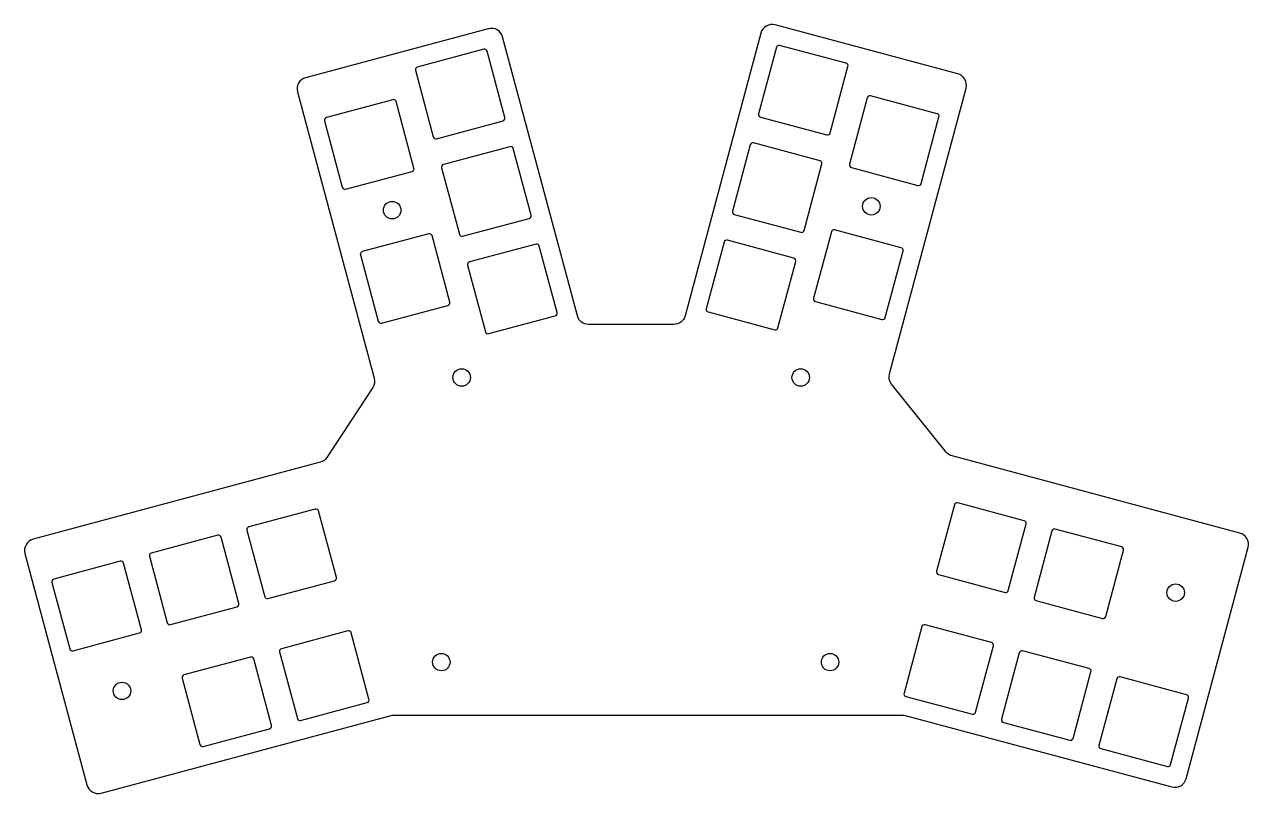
# Model space of a CAD drawing. Header units: millimetres. Extents: x -219 to 12, y 13 to 158.
import ezdxf

# ---------------------------------------------------------------- set-up
doc = ezdxf.new("R2010")
doc.units = ezdxf.units.MM
doc.layers.get('0').update_dxf_attribs({"linetype": 'CONTINUOUS'})

msp = doc.modelspace()

# ---------------------------------------------------------------- linework, layer by layer
for points in [[(-2.32, 14.38, 0.414214), (0.37, 15.93), (12.08, 59.62, 0.414214), (10.52, 62.31), (-43.79, 76.87, -0.159656), (-44.94, 77.61), (-55.22, 90.45, -0.238767), (-55.63, 92.39), (-41.18, 146.32, 0.414214), (-42.74, 149.02), (-77.22, 158.26, 0.414214), (-79.91, 156.7), (-94.22, 103.32, -0.339454), (-96.34, 101.69), (-112.43, 101.69, -0.339454), (-114.55, 103.32), (-128.66, 155.98, 0.414214), (-131.36, 157.53), (-165.84, 148.29, 0.414214), (-167.39, 145.6), (-152.91, 91.54, -0.213524), (-153.19, 89.77), (-161.82, 76.59, -0.184382), (-163.09, 75.67), (-217.29, 61.14, 0.414214), (-218.85, 58.45), (-207.14, 14.77, 0.414214), (-204.45, 13.21), (-149.72, 27.87, -0.065543), (-149.15, 27.95), (-53.26, 27.95, -0.065543), (-52.69, 27.87)], [(-128.58, 140.13, 0.414214), (-128.23, 140.75), (-131.59, 153.3, 0.414214), (-132.21, 153.66), (-144.76, 150.29, 0.414214), (-145.12, 149.68), (-141.75, 137.12, 0.414214), (-141.14, 136.77)], [(-67.43, 137.49, 0.414214), (-66.82, 137.85), (-63.46, 150.4, 0.414214), (-63.81, 151.02), (-76.37, 154.38, 0.414214), (-76.98, 154.03), (-80.35, 141.47, 0.414214), (-79.99, 140.86)], [(-145.75, 130.6, 0.414214), (-145.4, 131.21), (-148.76, 143.77, 0.414214), (-149.37, 144.13), (-161.93, 140.76, 0.414214), (-162.28, 140.15), (-158.92, 127.59, 0.414214), (-158.31, 127.24)], [(-50.27, 127.96, 0.414214), (-49.65, 128.32), (-46.29, 140.87, 0.414214), (-46.64, 141.49), (-59.2, 144.85, 0.414214), (-59.81, 144.5), (-63.18, 131.94, 0.414214), (-62.82, 131.33)], [(-123.65, 121.73, 0.414214), (-123.3, 122.34), (-126.66, 134.9, 0.414214), (-127.28, 135.26), (-139.83, 131.89, 0.414214), (-140.19, 131.28), (-136.82, 118.72, 0.414214), (-136.21, 118.37)], [(-72.37, 119.09, 0.414214), (-71.75, 119.45), (-68.39, 132, 0.414214), (-68.74, 132.62), (-81.3, 135.98, 0.414214), (-81.91, 135.63), (-85.28, 123.07, 0.414214), (-84.92, 122.46)], [(-152.14, 102.29, 0.414214), (-151.53, 101.94), (-138.97, 105.3, 0.414214), (-138.62, 105.91), (-141.98, 118.47, 0.414214), (-142.59, 118.82), (-155.15, 115.46, 0.414214), (-155.51, 114.85)], [(-69.96, 106.64, 0.414214), (-69.6, 106.03), (-57.05, 102.66, 0.414214), (-56.43, 103.02), (-53.07, 115.57, 0.414214), (-53.42, 116.18), (-65.98, 119.55, 0.414214), (-66.59, 119.2)], [(-118.72, 103.33, 0.414214), (-118.37, 103.94), (-121.73, 116.5, 0.414214), (-122.34, 116.85), (-134.9, 113.49, 0.414214), (-135.26, 112.88), (-131.89, 100.32, 0.414214), (-131.28, 99.97)], [(-77.3, 100.69, 0.414214), (-76.68, 101.05), (-73.32, 113.6, 0.414214), (-73.67, 114.22), (-86.23, 117.58, 0.414214), (-86.84, 117.23), (-90.21, 104.67, 0.414214), (-89.85, 104.06)], [(-46.72, 55.09, 0.414214), (-46.37, 54.48), (-33.81, 51.12, 0.414214), (-33.2, 51.47), (-29.83, 64.03, 0.414214), (-30.19, 64.64), (-42.74, 68, 0.414214), (-43.36, 67.65)], [(-173.57, 50.3, 0.414214), (-172.96, 49.95), (-160.4, 53.31, 0.414214), (-160.05, 53.93), (-163.41, 66.48, 0.414214), (-164.03, 66.84), (-176.58, 63.47, 0.414214), (-176.94, 62.86)], [(-28.32, 50.16, 0.414214), (-27.97, 49.55), (-15.41, 46.19, 0.414214), (-14.8, 46.54), (-11.43, 59.1, 0.414214), (-11.79, 59.71), (-24.34, 63.07, 0.414214), (-24.95, 62.72)], [(-191.97, 45.37, 0.414214), (-191.36, 45.02), (-178.8, 48.38, 0.414214), (-178.45, 49), (-181.81, 61.55, 0.414214), (-182.43, 61.91), (-194.98, 58.54, 0.414214), (-195.34, 57.93)], [(-210.37, 40.44, 0.414214), (-209.76, 40.09), (-197.2, 43.45, 0.414214), (-196.85, 44.07), (-200.21, 56.62, 0.414214), (-200.83, 56.98), (-213.38, 53.61, 0.414214), (-213.74, 53)], [(-39.97, 28.12, 0.414214), (-39.36, 28.47), (-36, 41.03, 0.414214), (-36.35, 41.64), (-48.91, 45, 0.414214), (-49.52, 44.65), (-52.88, 32.09, 0.414214), (-52.53, 31.48)], [(-154.24, 30.31, 0.414214), (-153.89, 30.93), (-157.25, 43.48, 0.414214), (-157.86, 43.84), (-170.42, 40.47, 0.414214), (-170.77, 39.86), (-167.41, 27.3, 0.414214), (-166.8, 26.95)], [(-21.57, 23.19, 0.414214), (-20.96, 23.54), (-17.59, 36.1, 0.414214), (-17.95, 36.71), (-30.51, 40.07, 0.414214), (-31.12, 39.72), (-34.48, 27.16, 0.414214), (-34.13, 26.55)], [(-172.64, 25.38, 0.414214), (-172.29, 25.99), (-175.65, 38.55, 0.414214), (-176.26, 38.91), (-188.82, 35.54, 0.414214), (-189.17, 34.93), (-185.81, 22.37, 0.414214), (-185.2, 22.02)], [(-3.17, 18.26, 0.414214), (-2.56, 18.61), (0.81, 31.17, 0.414214), (0.45, 31.78), (-12.1, 35.14, 0.414214), (-12.72, 34.79), (-16.08, 22.23, 0.414214), (-15.73, 21.62)]]:
    msp.add_lwpolyline(points, format="xyb", close=True)
for centre in [(-149.51, 123.28), (-59.06, 124.01), (-136.39, 91.69), (-72.38, 91.69), (-1.6, 51.07), (-140.24, 37.95), (-66.84, 37.95), (-200.51, 32.51)]:
    msp.add_circle(centre, 1.65)

doc.saveas('drawing.dxf')
